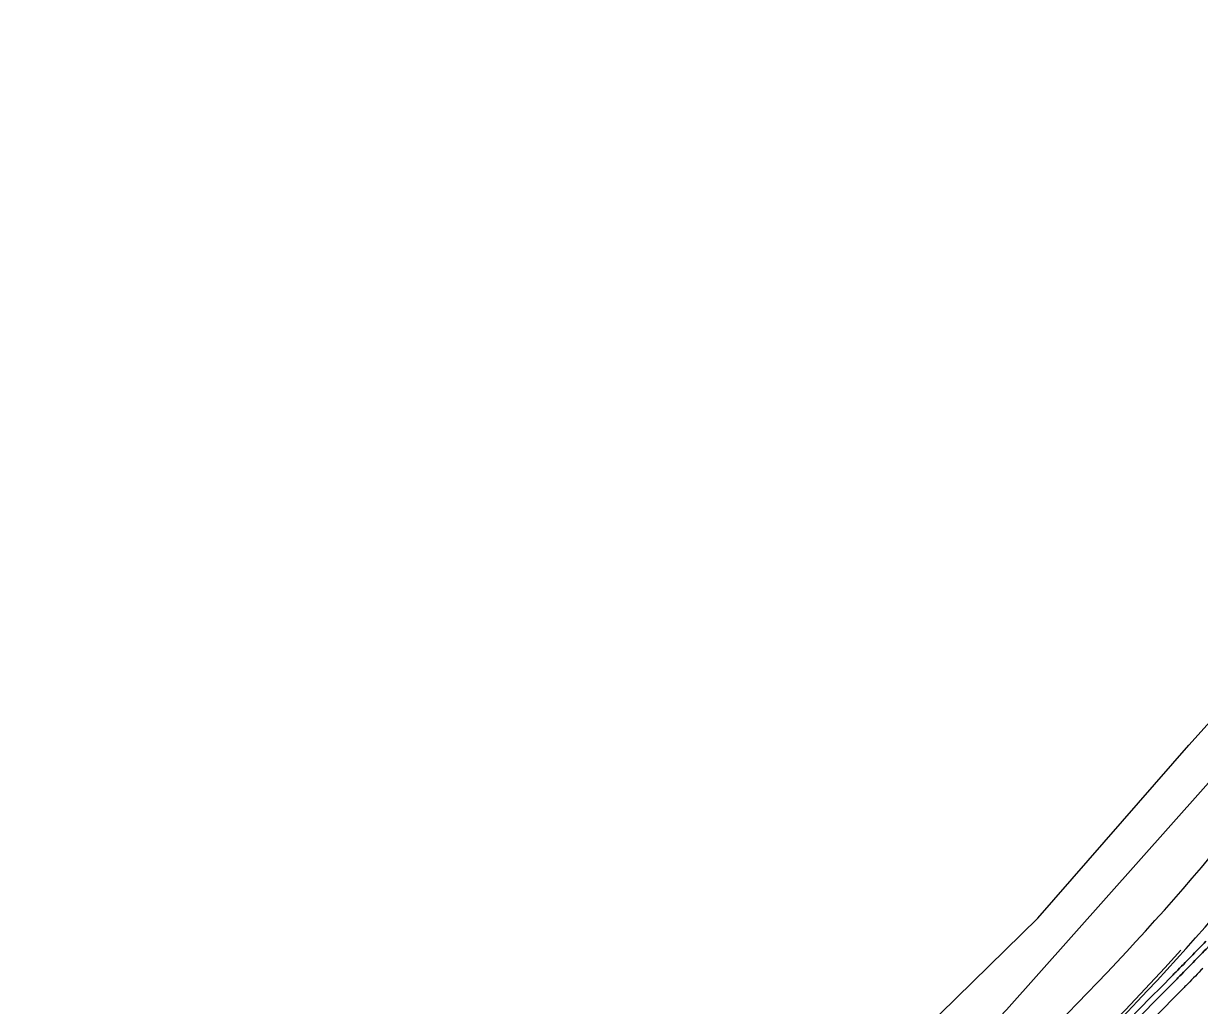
# Model space of a CAD drawing. Extents: x 0 to 558779, y 0 to 2762081.
# Drawn here: x 516894.3 to 516999.7, y 2757736.2 to 2757824.2 of the extents above; entities that cross this region are included whole.
import ezdxf

# ---------------------------------------------------------------- set-up
doc = ezdxf.new("R2010")
doc.units = 0
doc.header["$LTSCALE"] = 20
doc.linetypes.add('HIDDEN', pattern=[0.375, 0.25, -0.125])
for name, color, linetype in [('B-标线', 8, 'Continuous'), ('DL-互通边线', 75, 'Continuous'), ('DL-非机动车道边线', 6, 'Continuous'), ('L-辅路绿化带', 3, 'Continuous'), ('XW_丰海路', 7, 'Continuous'), ('道路边线', 22, 'Continuous')]:
    doc.layers.add(name, color=color, linetype=linetype)

msp = doc.modelspace()

# ---------------------------------------------------------------- linework, layer by layer
at = {"layer": 'B-标线', "linetype": 'Continuous', "ltscale": 4, "flags": 128}
msp.add_lwpolyline([(516999.938, 2757739.568, -0.0007109), (516998.588, 2757738.189, -0.000159), (516998.249, 2757737.845, -0.000159)], format="xyb", dxfattribs=at)
at = {"layer": 'B-标线', "linetype": 'HIDDEN', "ltscale": 3}
for centre, radius, start, end in [((516457.088, 2758270.034), 783, 304.696432, 344.317251), ((516457.088, 2758270.034), 786.5, 304.696432, 344.317251), ((516457.088, 2758270.034), 790.25, 304.696432, 344.317251), ((516457.088, 2758270.034), 794, 304.696432, 344.317251), ((516457.088, 2758270.034), 768.5, 304.696432, 320.861129), ((516457.088, 2758270.034), 772.25, 304.696432, 320.861129), ((516457.088, 2758270.034), 776, 304.696432, 320.861129), ((516457.088, 2758270.034), 779.5, 304.696432, 320.861129), ((516812.507, 2757908.473), 249.75, 314.50916, 323.94308)]:
    msp.add_arc(centre, radius, start, end, dxfattribs=at)
at = {"layer": 'B-标线', "linetype": 'Continuous', "ltscale": 4}
for centre, radius, start, end in [((516812.507, 2757908.473), 246.25, 314.50916, 323.94308), ((516457.088, 2758270.034), 759, 308.964993, 315.478936)]:
    msp.add_arc(centre, radius, start, end, dxfattribs=at)
at = {"layer": 'DL-互通边线', "lineweight": 35, "flags": 128}
for points in [[(517000.206, 2757741.994, -0.0008109), (516998.865, 2757740.616, -0.0007109), (516997.518, 2757739.24, -0.000159), (516997.18, 2757738.897, -0.000159)], [(517000.565, 2757741.646, -0.0008109), (516999.222, 2757740.266, -0.0007109), (516997.874, 2757738.89, -0.000159), (516997.536, 2757738.546, -0.000159)]]:
    msp.add_lwpolyline(points, format="xyb", dxfattribs=at)
at = {"layer": 'DL-互通边线', "lineweight": 35}
for radius in [757.5, 758]:
    msp.add_arc((516457.088, 2758270.034), radius, 308.841684, 315.478936, dxfattribs=at)
at = {"layer": 'DL-非机动车道边线'}
msp.add_lwpolyline([(516926.202, 2757683.888), (516968.874, 2757721.733), (516982.355, 2757735.846), (517005.987, 2757762.426), (517024.298, 2757784.153), (517044.734, 2757809.1), (517058.868, 2757826.632)], dxfattribs=at)
at = {"layer": 'L-辅路绿化带'}
for centre, radius, start, end in [((516457.088, 2758270.034), 768, 304.696432, 320.861129), ((516457.088, 2758270.034), 780, 304.696432, 320.861129), ((516457.088, 2758270.034), 782.5, 304.696432, 320.861129), ((516812.507, 2757908.473), 250, 314.50916, 323.94308)]:
    msp.add_arc(centre, radius, start, end, dxfattribs=at)
at = {"layer": 'XW_丰海路', "color": 2}
msp.add_arc((516457.088, 2758270.034), 780, 304.696432, 344.317251, dxfattribs=at)
at = {"layer": '道路边线'}
msp.add_lwpolyline([(516917.74, 2757680.98), (516924.509, 2757686.478), (516943.347, 2757703.816), (516966.185, 2757725.499), (516985.141, 2757744.068), (516998.68, 2757759.583), (517013.528, 2757776.049), (517025.187, 2757789.816), (517043.619, 2757813.151), (517054.554, 2757827.879), (517063.809, 2757839.244), (517079.759, 2757862.38)], dxfattribs=at)

doc.saveas('drawing.dxf')
